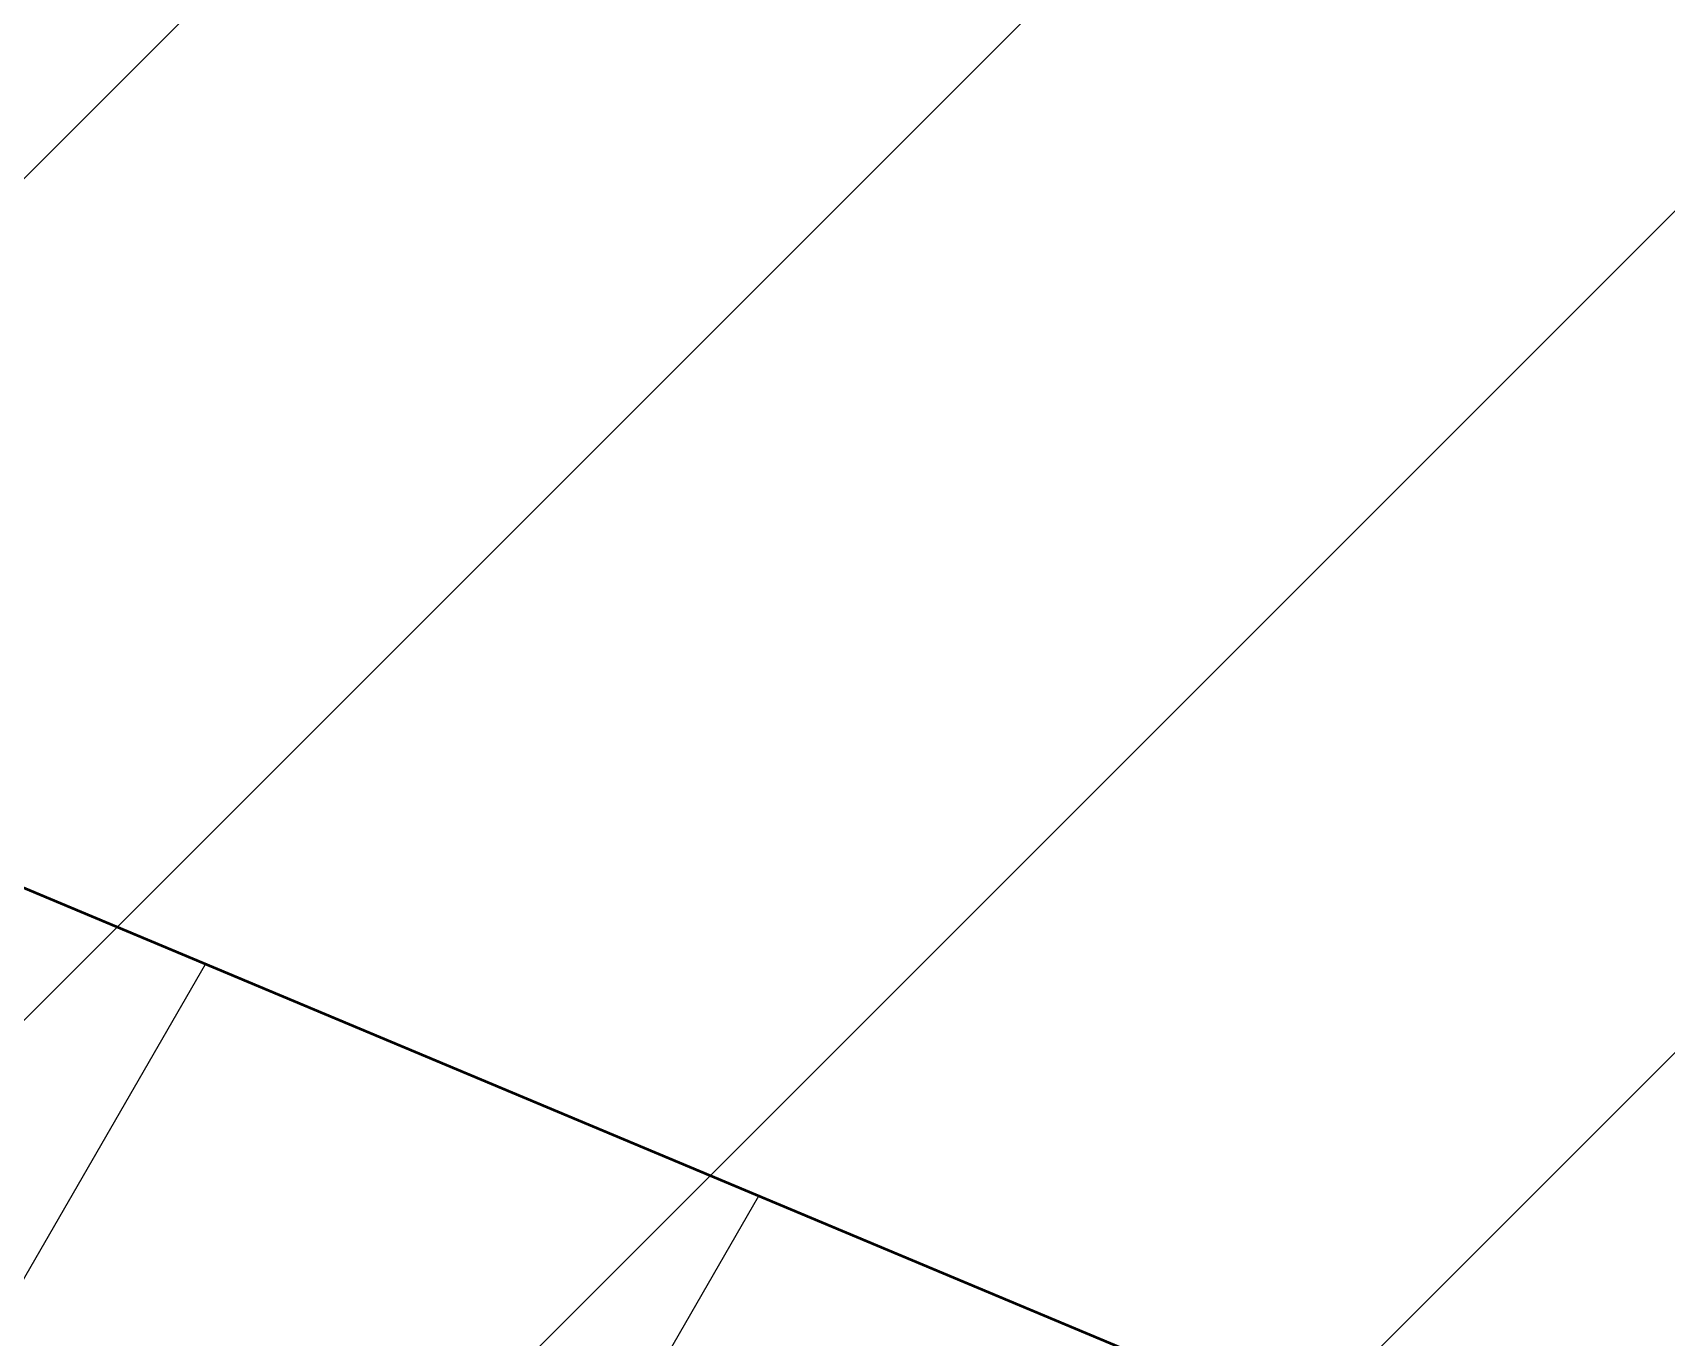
# Model space of a CAD drawing. Header units: inches. Extents: x 0.5 to 16.8, y 0.4 to 9.6.
# Drawn here: x 13.391 to 13.7341, y 6.4283 to 6.7023 of the extents above; entities that cross this region are included whole.
import ezdxf

# ---------------------------------------------------------------- set-up
doc = ezdxf.new("R2010")
doc.units = ezdxf.units.IN
doc.header["$LTSCALE"] = 0.75
doc.header["$MEASUREMENT"] = 0
doc.layers.add('Hatching', color=7, linetype='Continuous', lineweight=25)
doc.layers.add('Visible', color=7, linetype='Continuous', lineweight=50)

msp = doc.modelspace()

# ---------------------------------------------------------------- hatches: boundary and pattern name
at = {"layer": 'Hatching'}
h = msp.add_hatch(dxfattribs=at)
h.set_pattern_fill('ANSI31', color=256, style=0)
edge = h.paths.add_edge_path(flags=0)
edge.add_line((13.73902, 6.89481), (13.73902, 6.87856))
edge.add_line((13.73902, 6.87856), (13.73901, 6.87856))
edge.add_ellipse((13.59138, 6.87678), major_axis=(0.14763, 0.00178), ratio=1, start_angle=178.617, end_angle=360, ccw=False)
edge.add_line((13.44375, 6.87856), (13.44374, 6.87856))
edge.add_line((13.44374, 6.87856), (13.44374, 6.89481))
edge.add_spline(control_points=[(13.44374, 6.89481), (13.3451, 6.91532), (13.25094, 6.95331), (13.07609, 7.06051), (12.99729, 7.12977), (12.93086, 7.21001)], knot_values=[-6.256456, -6.256456, -6.256456, -6.256456, -3.17532, -3.17532, 0, 0, 0, 0], degree=3, periodic=0)
edge.add_line((12.93086, 7.21001), (12.73016, 7.21001))
edge.add_line((12.73016, 7.21001), (12.60713, 5.73363))
edge.add_line((12.60713, 5.73363), (12.95162, 5.73363))
edge.add_line((12.95162, 5.73363), (12.95162, 6.18629))
edge.add_ellipse((12.95171, 6.18629), major_axis=(-0.0000984, 0), ratio=1, start_angle=-90, end_angle=0, ccw=False)
edge.add_line((12.95171, 6.18639), (13.47327, 6.18639))
edge.add_line((13.47327, 6.18639), (13.47327, 6.22059))
edge.add_line((13.47327, 6.22059), (13.47327, 6.3734))
edge.add_ellipse((13.52248, 6.3734), major_axis=(-0.04921, 0), ratio=1, start_angle=270, end_angle=360, ccw=False)
edge.add_line((13.52248, 6.42261), (13.62786, 6.42261))
edge.add_line((13.62786, 6.42261), (13.66028, 6.42261))
edge.add_ellipse((13.66028, 6.3734), major_axis=(0, 0.04921), ratio=1, start_angle=270, end_angle=360, ccw=False)
edge.add_line((13.70949, 6.3734), (13.70949, 6.33895))
edge.add_line((13.70949, 6.33895), (13.70949, 6.27005))
edge.add_line((13.70949, 6.27005), (13.70949, 6.18639))
edge.add_line((13.70949, 6.18639), (14.23105, 6.18639))
edge.add_ellipse((14.23105, 6.18629), major_axis=(0, 0.0000984), ratio=1, start_angle=-90, end_angle=0, ccw=False)
edge.add_line((14.23114, 6.18629), (14.23114, 5.73363))
edge.add_line((14.23114, 5.73363), (14.57563, 5.73363))
edge.add_line((14.57563, 5.73363), (14.4526, 7.21001))
edge.add_line((14.4526, 7.21001), (14.2519, 7.21001))
edge.add_spline(control_points=[(14.2519, 7.21001), (14.20905, 7.15825), (14.16099, 7.11098), (14.05645, 7.02824), (14.0004, 6.9928), (13.87665, 6.93268), (13.80889, 6.90934), (13.73902, 6.89481)], knot_values=[-6.270303, -6.270303, -6.270303, -6.270303, -4.225638, -4.225638, -2.213051, -2.213051, -0.037575, -0.037575, -0.037575, -0.037575], degree=3, periodic=0)
h = msp.add_hatch(dxfattribs=at)
h.set_pattern_fill('ANSI31', color=256, angle=15, style=0)
edge = h.paths.add_edge_path(flags=0)
edge.add_line((13.63892, 6.41798), (13.62786, 6.42261))
edge.add_line((13.62786, 6.42261), (13.22969, 6.58942))
edge.add_ellipse((13.18215, 6.47595), major_axis=(0.04754, 0.11348), ratio=1, start_angle=360, end_angle=540)
edge.add_line((13.1346, 6.36247), (13.47327, 6.22059))
edge.add_line((13.47327, 6.22059), (13.54384, 6.19102))
edge.add_ellipse((13.59138, 6.3045), major_axis=(-0.04754, -0.11348), ratio=1, start_angle=360, end_angle=456.471)
edge.add_ellipse((13.59138, 6.3045), major_axis=(0.11811, -0.03445), ratio=1, start_angle=360, end_angle=392.5204)
edge.add_ellipse((13.59138, 6.3045), major_axis=(0.11811, 0.03445), ratio=1, start_angle=0, end_angle=51.0086)
edge = h.paths.add_edge_path(flags=0)
edge.add_ellipse((13.59138, 6.3045), major_axis=(-0.07776, 0), ratio=1, start_angle=0, end_angle=360, ccw=False)
edge = h.paths.add_edge_path(flags=0)
edge.add_ellipse((13.18215, 6.47595), major_axis=(-0.07776, 0), ratio=1, start_angle=0, end_angle=360, ccw=False)

# ---------------------------------------------------------------- linework, layer by layer
at = {"layer": 'Visible', "extrusion": (0, 1, -1.7792e-16)}
msp.add_line((13.63892, 6.41798, 1.01944), (13.22969, 6.58942, 1.01944), dxfattribs=at)

doc.saveas('drawing.dxf')
